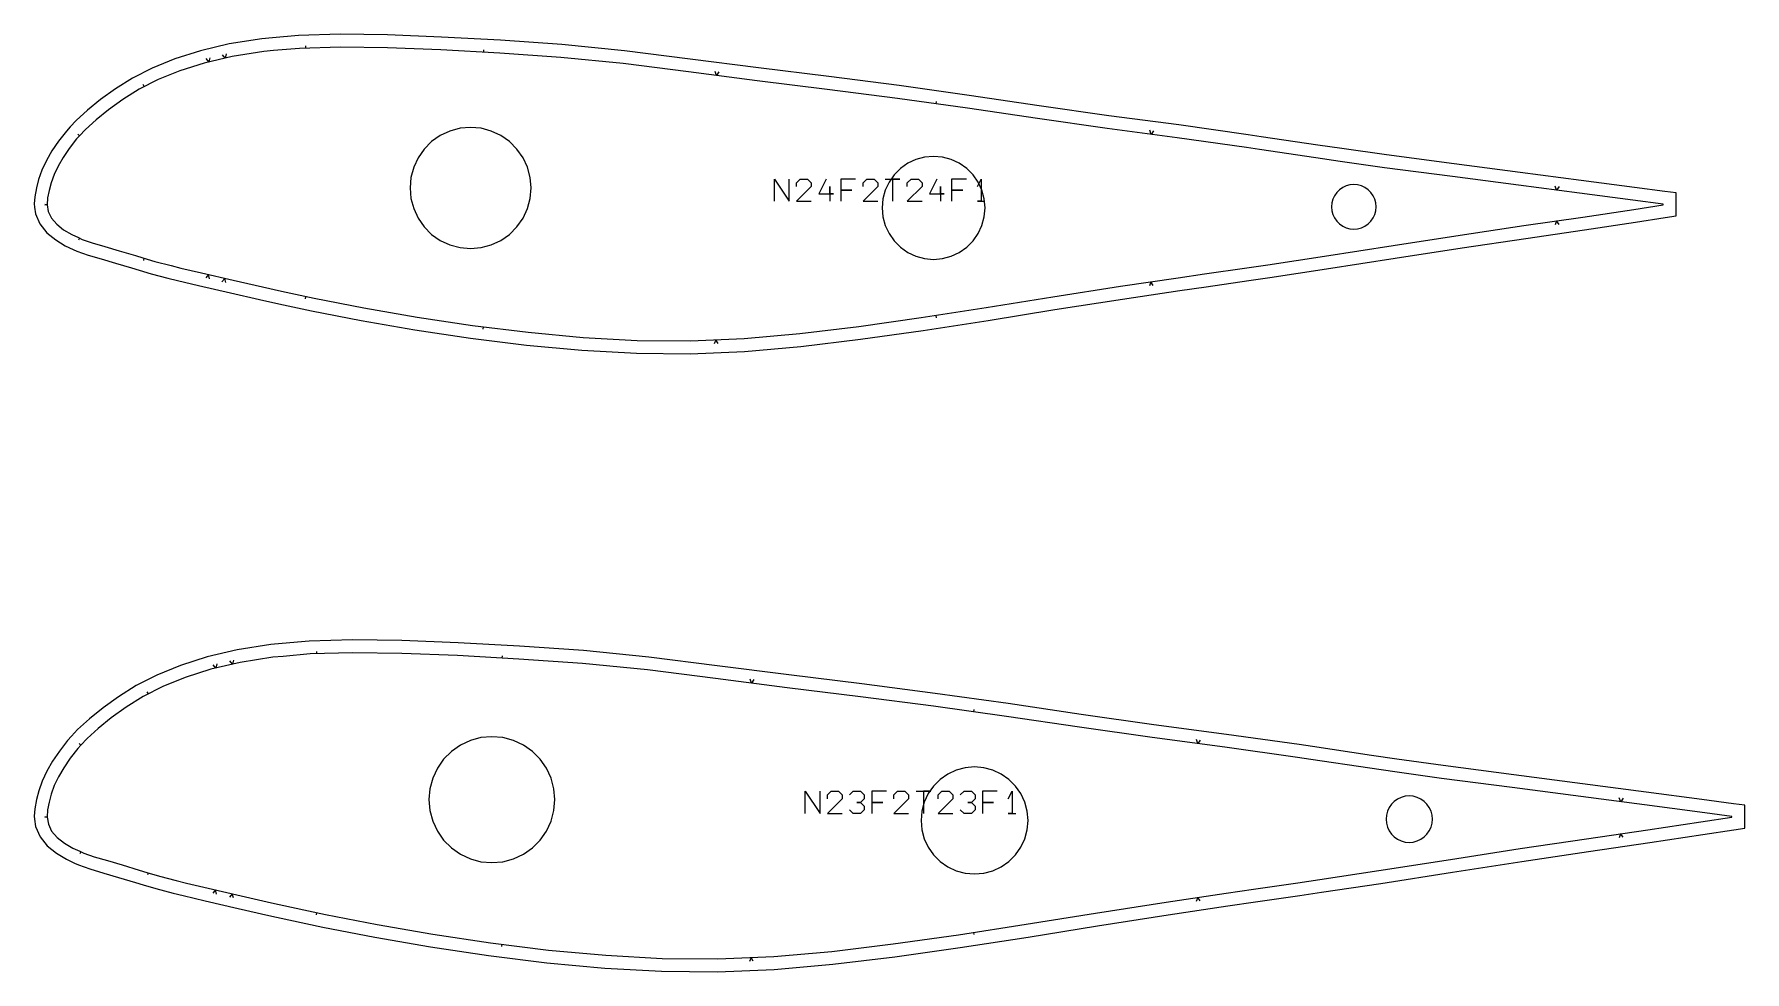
# Model space of a CAD drawing. Header units: metres. Extents: x -12 to 17699, y -154 to 17579.
# Drawn here: x 3694 to 5018, y 13414 to 14139 of the extents above; entities that cross this region are included whole.
import ezdxf

# ---------------------------------------------------------------- set-up
doc = ezdxf.new("R2010")
doc.units = ezdxf.units.M

msp = doc.modelspace()

# ---------------------------------------------------------------- linework, layer by layer
at = {"layer": 'Marge'}
for points in [[(3694.346, 14005.763), (3695.274, 14000.482), (3698.547, 13992.767), (3704.033, 13985.859), (3710.865, 13980.327), (3718.29, 13975.852), (3724.25, 13973.012), (3727.313, 13971.634), (3735.849, 13968.603), (3746.067, 13965.565), (3757.172, 13962.366), (3769.57, 13958.606), (3775.357, 13956.867), (3784.821, 13954.104), (3797.527, 13950.74), (3805.185, 13948.795), (3821.383, 13945.006), (3845.972, 13939.324), (3868.611, 13934.15), (3883.447, 13930.79), (3908.857, 13925.404), (3947.256, 13917.898), (3988.728, 13910.71), (4031.79, 13904.261), (4075.172, 13898.901), (4118.042, 13894.927), (4160.176, 13892.638), (4201.884, 13892.254), (4243.92, 13893.963), (4287.459, 13897.835), (4333.484, 13903.466), (4382.016, 13910.289), (4432.411, 13918.042), (4484.044, 13926.368), (4536.336, 13934.543), (4580.796, 13941.101), (4601.154, 13944.057), (4634.045, 13948.842), (4650.279, 13951.276), (4694.217, 13957.9), (4747.34, 13966.135), (4799.052, 13974.181), (4848.355, 13981.516), (4893.821, 13988.145), (4933.312, 13994.051), (4956.297, 13997.611), (4964.751, 13998.892), (4964.766, 14007.475), (4964.767, 14007.888), (4964.782, 14016.671), (4956.071, 14017.82), (4932.425, 14020.932), (4891.135, 14026.381), (4843.951, 14032.605), (4793.013, 14039.246), (4740.541, 14046.118), (4706.113, 14050.993), (4687.471, 14053.632), (4643.68, 14060.191), (4633.656, 14061.692), (4579.801, 14069.258), (4525.812, 14076.404), (4471.948, 14084.048), (4417.708, 14092.115), (4363.513, 14099.703), (4309.11, 14106.748), (4254.781, 14113.452), (4201.752, 14120.202), (4150.924, 14126.676), (4102.441, 14131.519), (4054.946, 14134.796), (4009.287, 14137.315), (3967.668, 14138.979), (3930.887, 14139.476), (3898.682, 14138.508), (3878.601, 14136.727), (3870.307, 14135.967), (3845.182, 14131.958), (3822.849, 14126.729), (3803.021, 14120.463), (3785.506, 14113.303), (3770.188, 14105.415), (3757.012, 14097.145), (3745.562, 14088.886), (3735.471, 14080.758), (3726.591, 14072.657), (3721.994, 14067.737), (3719.087, 14064.568), (3712.981, 14056.695), (3707.939, 14049.127), (3703.633, 14041.671), (3700.136, 14034.233), (3697.659, 14027.182), (3695.944, 14020.663), (3694.574, 14013.598), (3694.217, 14008.152)], [(3694.347, 13532.034), (3695.315, 13526.529), (3698.696, 13518.596), (3704.355, 13511.491), (3711.416, 13505.783), (3719.112, 13501.148), (3725.29, 13498.207), (3728.478, 13496.773), (3737.343, 13493.627), (3747.975, 13490.467), (3759.549, 13487.134), (3772.48, 13483.212), (3778.512, 13481.4), (3788.375, 13478.52), (3801.611, 13475.017), (3809.59, 13472.99), (3826.469, 13469.042), (3852.101, 13463.119), (3875.702, 13457.727), (3891.167, 13454.224), (3917.651, 13448.611), (3957.675, 13440.787), (4000.899, 13433.297), (4045.781, 13426.576), (4090.993, 13420.99), (4135.67, 13416.849), (4179.576, 13414.464), (4223.033, 13414.064), (4266.83, 13415.845), (4312.194, 13419.88), (4360.155, 13425.748), (4410.736, 13432.86), (4463.259, 13440.941), (4517.076, 13449.62), (4571.584, 13458.142), (4617.931, 13464.978), (4639.152, 13468.059), (4673.437, 13473.047), (4690.356, 13475.584), (4736.156, 13482.489), (4791.526, 13491.074), (4845.428, 13499.461), (4896.823, 13507.107), (4944.215, 13514.017), (4985.377, 13520.173), (5009.334, 13523.884), (5017.791, 13525.194), (5017.803, 13533.752), (5017.803, 13534.182), (5017.816, 13542.965), (5009.108, 13544.111), (4984.457, 13547.355), (4941.414, 13553.036), (4892.227, 13559.523), (4839.126, 13566.445), (4784.423, 13573.61), (4748.533, 13578.691), (4729.095, 13581.443), (4683.445, 13588.28), (4672.999, 13589.844), (4616.861, 13597.731), (4560.576, 13605.18), (4504.422, 13613.149), (4447.882, 13621.558), (4391.39, 13629.467), (4334.68, 13636.81), (4278.043, 13643.798), (4222.762, 13650.835), (4169.788, 13657.582), (4119.26, 13662.63), (4069.756, 13666.045), (4022.165, 13668.67), (3978.792, 13670.405), (3940.469, 13670.923), (3906.924, 13669.916), (3885.992, 13668.059), (3877.375, 13667.271), (3851.216, 13663.097), (3827.968, 13657.655), (3807.334, 13651.135), (3789.112, 13643.686), (3773.178, 13635.482), (3759.469, 13626.876), (3747.554, 13618.28), (3737.057, 13609.824), (3727.828, 13601.403), (3723.038, 13596.274), (3720.033, 13592.999), (3713.689, 13584.817), (3708.449, 13576.951), (3703.979, 13569.208), (3700.353, 13561.495), (3697.785, 13554.179), (3696.004, 13547.405), (3694.587, 13540.099), (3694.217, 13534.422)]]:
    msp.add_lwpolyline(points, close=True, dxfattribs=at)
at = {"layer": 'Patron'}
for points in [[(3704.196, 14007.493), (3705.123, 14002.212), (3707.574, 13997.07), (3711.609, 13992.387), (3716.977, 13988.242), (3723.376, 13984.462), (3728.489, 13982.069), (3731.414, 13980.754), (3739.157, 13978.04), (3748.906, 13975.153), (3759.939, 13971.976), (3772.472, 13968.176), (3778.234, 13966.445), (3787.623, 13963.703), (3800.083, 13960.408), (3807.646, 13958.488), (3823.66, 13954.743), (3848.223, 13949.067), (3870.839, 13943.899), (3885.656, 13940.543), (3910.93, 13935.187), (3949.174, 13927.712), (3990.435, 13920.563), (4033.271, 13914.151), (4076.398, 13908.826), (4118.964, 13904.885), (4160.717, 13902.624), (4201.974, 13902.254), (4243.511, 13903.955), (4286.571, 13907.796), (4332.268, 13913.391), (4380.624, 13920.192), (4430.89, 13927.926), (4482.452, 13936.241), (4534.791, 13944.423), (4579.336, 13950.994), (4599.717, 13953.953), (4632.606, 13958.737), (4648.796, 13961.165), (4692.727, 13967.788), (4745.808, 13976.017), (4797.515, 13984.063), (4846.884, 13991.407), (4892.378, 13998.04), (4931.833, 14003.941), (4954.766, 14007.493), (4954.767, 14007.905), (4931.116, 14011.018), (4889.827, 14016.467), (4842.658, 14022.689), (4791.714, 14029.33), (4739.139, 14036.217), (4704.711, 14041.092), (4685.99, 14043.743), (4642.199, 14050.301), (4632.264, 14051.789), (4578.489, 14059.345), (4524.407, 14066.503), (4470.477, 14074.157), (4416.322, 14082.212), (4362.229, 14089.786), (4307.885, 14096.823), (4253.519, 14103.532), (4200.487, 14110.283), (4149.929, 14116.726), (4101.752, 14121.543), (4054.395, 14124.811), (4008.886, 14127.323), (3967.53, 14128.98), (3931.182, 14129.48), (3899.566, 14128.547), (3879.485, 14126.766), (3871.873, 14126.091), (3847.45, 14122.219), (3825.847, 14117.189), (3806.787, 14111.199), (3790.065, 14104.402), (3775.493, 14096.938), (3762.854, 14089.03), (3751.824, 14081.089), (3742.19, 14073.351), (3733.898, 14065.83), (3729.301, 14060.91), (3726.973, 14058.418), (3721.291, 14051.132), (3716.579, 14044.093), (3712.654, 14037.357), (3709.555, 14030.876), (3707.325, 14024.616), (3705.735, 14018.628), (3704.553, 14012.943), (3704.196, 14007.497)], [(3704.196, 13533.766), (3705.164, 13528.262), (3707.721, 13522.902), (3711.929, 13518.019), (3717.526, 13513.699), (3724.197, 13509.759), (3729.528, 13507.264), (3732.578, 13505.894), (3740.651, 13503.064), (3750.814, 13500.055), (3762.316, 13496.743), (3775.381, 13492.782), (3781.389, 13490.977), (3791.178, 13488.119), (3804.167, 13484.685), (3812.051, 13482.683), (3828.746, 13478.78), (3854.353, 13472.862), (3877.929, 13467.475), (3893.376, 13463.977), (3919.724, 13458.394), (3959.593, 13450.602), (4002.606, 13443.15), (4047.261, 13436.466), (4092.219, 13430.915), (4136.592, 13426.807), (4180.116, 13424.45), (4223.123, 13424.064), (4266.421, 13425.837), (4311.306, 13429.841), (4358.939, 13435.674), (4409.343, 13442.763), (4461.738, 13450.825), (4515.484, 13459.492), (4570.04, 13468.022), (4616.472, 13474.871), (4637.715, 13477.956), (4671.997, 13482.943), (4688.873, 13485.474), (4734.665, 13492.378), (4789.994, 13500.956), (4843.891, 13509.342), (4895.351, 13516.998), (4942.772, 13523.913), (4983.898, 13530.063), (5007.803, 13533.766), (5007.803, 13534.196), (4983.149, 13537.441), (4940.107, 13543.121), (4890.935, 13549.607), (4837.828, 13556.53), (4783.021, 13563.709), (4747.131, 13568.79), (4727.614, 13571.553), (4681.964, 13578.39), (4671.608, 13579.941), (4615.549, 13587.817), (4559.171, 13595.28), (4502.951, 13603.258), (4446.496, 13611.654), (4390.106, 13619.55), (4333.455, 13626.885), (4276.78, 13633.878), (4221.498, 13640.915), (4168.793, 13647.632), (4118.571, 13652.653), (4069.204, 13656.06), (4021.765, 13658.678), (3978.654, 13660.406), (3940.764, 13660.927), (3907.808, 13659.955), (3886.876, 13658.098), (3878.941, 13657.394), (3853.484, 13653.358), (3830.967, 13648.115), (3811.1, 13641.871), (3793.671, 13634.786), (3778.484, 13627.005), (3765.312, 13618.761), (3753.817, 13610.484), (3743.777, 13602.418), (3735.136, 13594.577), (3730.346, 13589.449), (3727.92, 13586.851), (3722, 13579.257), (3717.091, 13571.919), (3713.002, 13564.897), (3709.774, 13558.141), (3707.451, 13551.616), (3705.796, 13545.373), (3704.566, 13539.448), (3704.196, 13533.771)]]:
    msp.add_lwpolyline(points, close=True, dxfattribs=at)
at = {"layer": 'Repers points'}
for p, q in [((3904.5, 14128.693), (3904.447, 14130.492)), ((4042.057, 14125.492), (4042.156, 14127.289)), ((3779.39, 14098.935), (3778.57, 14100.537)), ((4392.147, 14085.597), (4392.396, 14087.38)), ((3729.301, 14060.91), (3727.986, 14062.139)), ((3704.196, 14007.497), (3702.399, 14007.615)), ((3704.196, 14007.493), (3702.423, 14007.182)), ((3729.162, 13981.767), (3728.424, 13980.125)), ((3779.157, 13966.175), (3778.653, 13964.447)), ((3904.162, 13936.621), (3903.789, 13934.86)), ((4041.684, 13913.112), (4041.463, 13911.326)), ((4391.859, 13921.92), (4392.133, 13920.141)), ((3912.951, 13660.107), (3912.897, 13661.906)), ((4056.343, 13656.77), (4056.442, 13658.567)), ((3782.546, 13629.086), (3781.725, 13630.688)), ((4421.294, 13615.183), (4421.544, 13616.965)), ((3730.346, 13589.449), (3729.031, 13590.677)), ((3704.196, 13533.771), (3702.399, 13533.888)), ((3704.196, 13533.766), (3702.423, 13533.455)), ((3730.23, 13506.949), (3729.492, 13505.307)), ((3782.351, 13490.696), (3781.847, 13488.968)), ((3912.669, 13459.889), (3912.296, 13458.128)), ((4056.031, 13435.383), (4055.81, 13433.597)), ((4421.054, 13444.565), (4421.328, 13442.786))]:
    msp.add_line(p, q, dxfattribs=at)
at = {"layer": 'Repers suspente'}
for p, q in [((3841.958, 14120.94), (3839.816, 14123.522)), ((3842.738, 14124.202), (3841.958, 14120.94)), ((3829.447, 14118.027), (3827.306, 14120.609)), ((3830.227, 14121.289), (3829.447, 14118.027)), ((4222.107, 14107.53), (4220.998, 14110.696)), ((4223.974, 14110.317), (4222.107, 14107.53)), ((4558.431, 14062), (4557.338, 14065.171)), ((4560.312, 14064.777), (4558.431, 14062)), ((4872.248, 14018.786), (4871.153, 14021.956)), ((4874.128, 14021.564), (4872.248, 14018.786)), ((4872.207, 13995.099), (4871.155, 13991.914)), ((4874.124, 13992.347), (4872.207, 13995.099)), ((3829.158, 13953.473), (3827.021, 13950.888)), ((3829.944, 13950.212), (3829.158, 13953.473)), ((3841.658, 13950.584), (3839.521, 13947.999)), ((3842.444, 13947.323), (3841.658, 13950.584)), ((4558.23, 13947.881), (4557.184, 13944.694)), ((4560.152, 13945.132), (4558.23, 13947.881)), ((4221.748, 13903.063), (4220.372, 13900.005)), ((4223.37, 13900.127), (4221.748, 13903.063)), ((3834.718, 13648.989), (3832.577, 13651.57)), ((3835.499, 13652.251), (3834.718, 13648.989)), ((3847.759, 13652.025), (3845.618, 13654.607)), ((3848.539, 13655.287), (3847.759, 13652.025)), ((4249.249, 13637.383), (4248.14, 13640.548)), ((4251.116, 13640.169), (4249.249, 13637.383)), ((4594.639, 13590.585), (4593.546, 13593.756)), ((4596.52, 13593.362), (4594.639, 13590.585)), ((4921.781, 13545.538), (4920.687, 13548.709)), ((4923.661, 13548.316), (4921.781, 13545.538)), ((4921.747, 13520.847), (4920.695, 13517.662)), ((4923.664, 13518.095), (4921.747, 13520.847)), ((3834.477, 13477.455), (3832.34, 13474.87)), ((3835.263, 13474.195), (3834.477, 13477.455)), ((3847.509, 13474.444), (3845.372, 13471.859)), ((3848.295, 13471.183), (3847.509, 13474.444)), ((4594.472, 13471.626), (4593.426, 13468.439)), ((4596.394, 13468.877), (4594.472, 13471.626)), ((4248.95, 13425.122), (4247.574, 13422.063)), ((4250.572, 13422.185), (4248.95, 13425.122))]:
    msp.add_line(p, q, dxfattribs=at)
at = {"layer": 'Text'}
for p, q in [((4266.952, 14010.292), (4266.952, 14027.435)), ((4266.952, 14027.435), (4278.381, 14010.292)), ((4278.381, 14010.292), (4278.381, 14027.435)), ((4284.095, 14024.578), (4286.952, 14027.435)), ((4284.095, 14021.721), (4284.095, 14024.578)), ((4295.524, 14021.721), (4284.095, 14010.292)), ((4286.952, 14027.435), (4292.667, 14027.435)), ((4292.667, 14027.435), (4295.524, 14024.578)), ((4295.524, 14024.578), (4295.524, 14021.721)), ((4306.952, 14027.435), (4301.238, 14016.006)), ((4309.81, 14016.006), (4309.81, 14021.721)), ((4309.81, 14021.721), (4309.81, 14010.292)), ((4329.81, 14027.435), (4318.381, 14027.435)), ((4318.381, 14027.435), (4318.381, 14018.863)), ((4318.381, 14018.863), (4326.952, 14018.863)), ((4326.952, 14018.863), (4318.381, 14018.863)), ((4318.381, 14018.863), (4318.381, 14010.292)), ((4335.524, 14024.578), (4338.381, 14027.435)), ((4335.524, 14021.721), (4335.524, 14024.578)), ((4346.952, 14021.721), (4335.524, 14010.292)), ((4338.381, 14027.435), (4344.095, 14027.435)), ((4344.095, 14027.435), (4346.952, 14024.578)), ((4346.952, 14024.578), (4346.952, 14021.721)), ((4352.667, 14027.435), (4364.095, 14027.435)), ((4364.095, 14027.435), (4358.381, 14027.435)), ((4358.381, 14027.435), (4358.381, 14010.292)), ((4369.81, 14024.578), (4372.667, 14027.435)), ((4369.81, 14021.721), (4369.81, 14024.578)), ((4381.238, 14021.721), (4369.81, 14010.292)), ((4372.667, 14027.435), (4378.381, 14027.435)), ((4378.381, 14027.435), (4381.238, 14024.578)), ((4381.238, 14024.578), (4381.238, 14021.721)), ((4392.667, 14027.435), (4386.952, 14016.006)), ((4395.524, 14016.006), (4395.524, 14021.721)), ((4395.524, 14021.721), (4395.524, 14010.292)), ((4415.524, 14027.435), (4404.095, 14027.435)), ((4404.095, 14027.435), (4404.095, 14018.863)), ((4404.095, 14018.863), (4412.667, 14018.863)), ((4412.667, 14018.863), (4404.095, 14018.863)), ((4404.095, 14018.863), (4404.095, 14010.292)), ((4424.095, 14021.721), (4426.952, 14027.435)), ((4426.952, 14027.435), (4426.952, 14010.292)), ((4284.095, 14010.292), (4295.524, 14010.292)), ((4301.238, 14016.006), (4312.667, 14016.006)), ((4312.667, 14016.006), (4309.81, 14016.006)), ((4335.524, 14010.292), (4346.952, 14010.292)), ((4369.81, 14010.292), (4381.238, 14010.292)), ((4386.952, 14016.006), (4398.381, 14016.006)), ((4398.381, 14016.006), (4395.524, 14016.006)), ((4426.952, 14010.292), (4424.095, 14010.292)), ((4424.095, 14010.292), (4429.81, 14010.292)), ((4290.819, 13536.563), (4290.819, 13553.706)), ((4290.819, 13553.706), (4302.248, 13536.563)), ((4302.248, 13536.563), (4302.248, 13553.706)), ((4307.962, 13550.849), (4310.819, 13553.706)), ((4310.819, 13553.706), (4316.533, 13553.706)), ((4316.533, 13553.706), (4319.39, 13550.849)), ((4325.105, 13550.849), (4327.962, 13553.706)), ((4327.962, 13553.706), (4333.676, 13553.706)), ((4333.676, 13553.706), (4336.533, 13550.849)), ((4353.676, 13553.706), (4342.248, 13553.706)), ((4342.248, 13553.706), (4342.248, 13545.134)), ((4359.39, 13550.849), (4362.248, 13553.706)), ((4362.248, 13553.706), (4367.962, 13553.706)), ((4367.962, 13553.706), (4370.819, 13550.849)), ((4376.533, 13553.706), (4387.962, 13553.706)), ((4387.962, 13553.706), (4382.248, 13553.706)), ((4382.248, 13553.706), (4382.248, 13536.563)), ((4393.676, 13550.849), (4396.533, 13553.706)), ((4396.533, 13553.706), (4402.248, 13553.706)), ((4402.248, 13553.706), (4405.105, 13550.849)), ((4410.819, 13550.849), (4413.676, 13553.706)), ((4413.676, 13553.706), (4419.39, 13553.706)), ((4419.39, 13553.706), (4422.248, 13550.849)), ((4439.39, 13553.706), (4427.962, 13553.706)), ((4427.962, 13553.706), (4427.962, 13545.134)), ((4447.962, 13547.992), (4450.819, 13553.706)), ((4450.819, 13553.706), (4450.819, 13536.563)), ((4307.962, 13547.992), (4307.962, 13550.849)), ((4319.39, 13547.992), (4307.962, 13536.563)), ((4319.39, 13550.849), (4319.39, 13547.992)), ((4333.676, 13545.134), (4330.819, 13545.134)), ((4330.819, 13545.134), (4333.676, 13545.134)), ((4336.533, 13547.992), (4333.676, 13545.134)), ((4333.676, 13545.134), (4336.533, 13542.277)), ((4336.533, 13550.849), (4336.533, 13547.992)), ((4336.533, 13542.277), (4336.533, 13539.42)), ((4342.248, 13545.134), (4350.819, 13545.134)), ((4350.819, 13545.134), (4342.248, 13545.134)), ((4342.248, 13545.134), (4342.248, 13536.563)), ((4359.39, 13547.992), (4359.39, 13550.849)), ((4370.819, 13547.992), (4359.39, 13536.563)), ((4370.819, 13550.849), (4370.819, 13547.992)), ((4393.676, 13547.992), (4393.676, 13550.849)), ((4405.105, 13547.992), (4393.676, 13536.563)), ((4405.105, 13550.849), (4405.105, 13547.992)), ((4419.39, 13545.134), (4416.533, 13545.134)), ((4416.533, 13545.134), (4419.39, 13545.134)), ((4422.248, 13547.992), (4419.39, 13545.134)), ((4419.39, 13545.134), (4422.248, 13542.277)), ((4422.248, 13550.849), (4422.248, 13547.992)), ((4422.248, 13542.277), (4422.248, 13539.42)), ((4427.962, 13545.134), (4436.533, 13545.134)), ((4436.533, 13545.134), (4427.962, 13545.134)), ((4427.962, 13545.134), (4427.962, 13536.563)), ((4307.962, 13536.563), (4319.39, 13536.563)), ((4327.962, 13536.563), (4325.105, 13539.42)), ((4333.676, 13536.563), (4327.962, 13536.563)), ((4336.533, 13539.42), (4333.676, 13536.563)), ((4359.39, 13536.563), (4370.819, 13536.563)), ((4393.676, 13536.563), (4405.105, 13536.563)), ((4413.676, 13536.563), (4410.819, 13539.42)), ((4419.39, 13536.563), (4413.676, 13536.563)), ((4422.248, 13539.42), (4419.39, 13536.563)), ((4450.819, 13536.563), (4447.962, 13536.563)), ((4447.962, 13536.563), (4453.676, 13536.563))]:
    msp.add_line(p, q, dxfattribs=at)
at = {"layer": 'Vent'}
for points in [[(3985.015, 14020.529), (3985.727, 14012.394), (3987.841, 14004.505), (3991.292, 13997.103), (3995.977, 13990.413), (4001.751, 13984.638), (4008.442, 13979.954), (4015.843, 13976.502), (4023.732, 13974.388), (4031.868, 13973.677), (4040.004, 13974.388), (4047.893, 13976.502), (4055.294, 13979.954), (4061.984, 13984.638), (4067.759, 13990.413), (4072.444, 13997.103), (4075.895, 14004.505), (4078.009, 14012.394), (4078.721, 14020.529), (4078.009, 14028.665), (4075.895, 14036.554), (4072.444, 14043.956), (4067.759, 14050.646), (4061.984, 14056.421), (4055.294, 14061.105), (4047.893, 14064.557), (4040.004, 14066.67), (4031.868, 14067.382), (4023.732, 14066.67), (4015.843, 14064.557), (4008.442, 14061.105), (4001.751, 14056.421), (3995.977, 14050.646), (3991.292, 14043.956), (3987.841, 14036.554), (3985.727, 14028.665), (3985.015, 14020.529)], [(4350.306, 14005.119), (4350.911, 13998.203), (4352.708, 13991.498), (4355.641, 13985.207), (4359.623, 13979.521), (4364.531, 13974.612), (4370.218, 13970.631), (4376.509, 13967.697), (4383.214, 13965.9), (4390.129, 13965.295), (4397.045, 13965.9), (4403.75, 13967.697), (4410.041, 13970.631), (4415.727, 13974.612), (4420.636, 13979.521), (4424.617, 13985.207), (4427.551, 13991.498), (4429.348, 13998.203), (4429.953, 14005.119), (4429.348, 14012.034), (4427.551, 14018.739), (4424.617, 14025.03), (4420.636, 14030.716), (4415.727, 14035.625), (4410.041, 14039.606), (4403.75, 14042.54), (4397.045, 14044.337), (4390.129, 14044.942), (4383.214, 14044.337), (4376.509, 14042.54), (4370.218, 14039.606), (4364.531, 14035.625), (4359.623, 14030.716), (4355.641, 14025.03), (4352.708, 14018.739), (4350.911, 14012.034), (4350.306, 14005.119)], [(4698.053, 14005.941), (4698.315, 14002.95), (4699.092, 14000.05), (4700.361, 13997.328), (4702.083, 13994.869), (4704.207, 13992.746), (4706.666, 13991.023), (4709.388, 13989.754), (4712.288, 13988.977), (4715.279, 13988.716), (4718.27, 13988.977), (4721.171, 13989.754), (4723.892, 13991.023), (4726.352, 13992.746), (4728.475, 13994.869), (4730.197, 13997.328), (4731.466, 14000.05), (4732.243, 14002.95), (4732.505, 14005.941), (4732.243, 14008.933), (4731.466, 14011.833), (4730.197, 14014.554), (4728.475, 14017.014), (4726.352, 14019.137), (4723.892, 14020.859), (4721.171, 14022.128), (4718.27, 14022.905), (4715.279, 14023.167), (4712.288, 14022.905), (4709.388, 14022.128), (4706.666, 14020.859), (4704.207, 14019.137), (4702.083, 14017.014), (4700.361, 14014.554), (4699.092, 14011.833), (4698.315, 14008.933), (4698.053, 14005.941)], [(3999.637, 13547.243), (4000.377, 13538.781), (4002.575, 13530.577), (4006.165, 13522.878), (4011.037, 13515.92), (4017.044, 13509.914), (4024.002, 13505.042), (4031.7, 13501.452), (4039.905, 13499.253), (4048.367, 13498.513), (4056.829, 13499.253), (4065.034, 13501.452), (4072.732, 13505.042), (4079.69, 13509.914), (4085.696, 13515.92), (4090.569, 13522.878), (4094.158, 13530.577), (4096.357, 13538.781), (4097.097, 13547.243), (4096.357, 13555.705), (4094.158, 13563.91), (4090.569, 13571.608), (4085.696, 13578.566), (4079.69, 13584.573), (4072.732, 13589.445), (4065.034, 13593.035), (4056.829, 13595.233), (4048.367, 13595.974), (4039.905, 13595.233), (4031.7, 13593.035), (4024.002, 13589.445), (4017.044, 13584.573), (4011.037, 13578.566), (4006.165, 13571.608), (4002.575, 13563.91), (4000.377, 13555.705), (3999.637, 13547.243)], [(4380.425, 13531.179), (4381.054, 13523.989), (4382.922, 13517.018), (4385.972, 13510.478), (4390.112, 13504.566), (4395.215, 13499.463), (4401.126, 13495.323), (4407.667, 13492.273), (4414.638, 13490.405), (4421.828, 13489.776), (4429.017, 13490.405), (4435.988, 13492.273), (4442.529, 13495.323), (4448.441, 13499.463), (4453.544, 13504.566), (4457.683, 13510.478), (4460.733, 13517.018), (4462.601, 13523.989), (4463.23, 13531.179), (4462.601, 13538.368), (4460.733, 13545.339), (4457.683, 13551.88), (4453.544, 13557.792), (4448.441, 13562.895), (4442.529, 13567.034), (4435.988, 13570.084), (4429.017, 13571.952), (4421.828, 13572.581), (4414.638, 13571.952), (4407.667, 13570.084), (4401.126, 13567.034), (4395.215, 13562.895), (4390.112, 13557.792), (4385.972, 13551.88), (4382.922, 13545.339), (4381.054, 13538.368), (4380.425, 13531.179)], [(4740.204, 13532.149), (4740.476, 13529.031), (4741.286, 13526.008), (4742.609, 13523.171), (4744.404, 13520.607), (4746.618, 13518.394), (4749.182, 13516.598), (4752.018, 13515.276), (4755.042, 13514.466), (4758.16, 13514.193), (4761.278, 13514.466), (4764.301, 13515.276), (4767.138, 13516.598), (4769.702, 13518.394), (4771.915, 13520.607), (4773.71, 13523.171), (4775.033, 13526.008), (4775.843, 13529.031), (4776.116, 13532.149), (4775.843, 13535.267), (4775.033, 13538.29), (4773.71, 13541.127), (4771.915, 13543.691), (4769.702, 13545.904), (4767.138, 13547.7), (4764.301, 13549.022), (4761.278, 13549.833), (4758.16, 13550.105), (4755.042, 13549.833), (4752.018, 13549.022), (4749.182, 13547.7), (4746.618, 13545.904), (4744.404, 13543.691), (4742.609, 13541.127), (4741.286, 13538.29), (4740.476, 13535.267), (4740.204, 13532.149)]]:
    msp.add_lwpolyline(points, close=True, dxfattribs=at)

doc.saveas('drawing.dxf')
